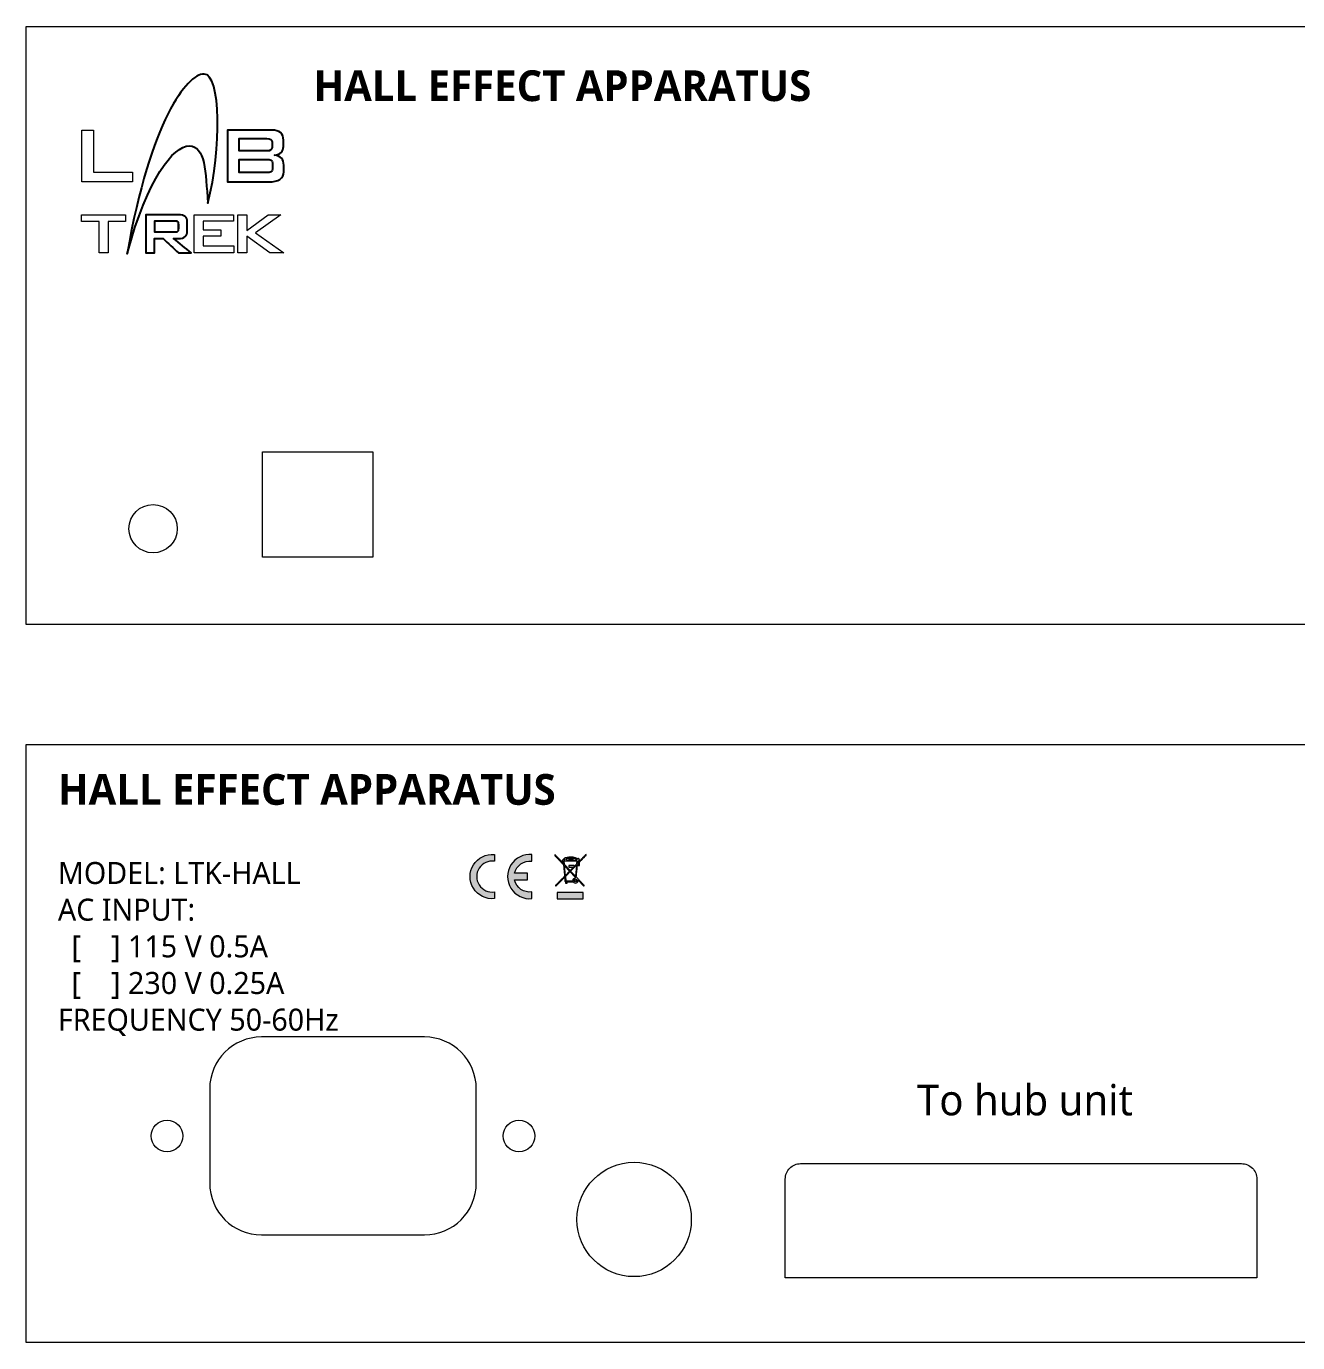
# Model space of a CAD drawing. Header units: millimetres. Extents: x 0 to 289, y 0 to 150.
# Drawn here: x 0 to 144.5, y 0.2 to 149.9 of the extents above; entities that cross this region are included whole.
import ezdxf

# ---------------------------------------------------------------- set-up
doc = ezdxf.new("R2010")
doc.units = ezdxf.units.MM
doc.header["$MEASUREMENT"] = 0
doc.layers.add('CUT', color=1, linetype='Continuous')
doc.layers.add('ENGRAVE', color=3, linetype='Continuous')
doc.styles.get("Standard").update_dxf_attribs({"font": 'Arial.ttf'})

msp = doc.modelspace()

# ---------------------------------------------------------------- hatches: boundary and pattern name
at = {"layer": 'ENGRAVE'}
h = msp.add_hatch(color=256, dxfattribs=at)
h.dxf.hatch_style = 1
h.paths.add_polyline_path([(53.2, 54.96), (53.2, 55.72, 1.105542), (53.2, 50.72), (53.2, 51.48, -1.154701)])
h.paths.add_polyline_path([(56.97, 53.6), (55.5, 53.6, -0.393102), (57.47, 54.96), (57.47, 55.72, 1.105542), (57.47, 50.72), (57.47, 51.48, -0.393102), (55.5, 52.84), (56.97, 52.84)])
h.paths.add_polyline_path([(63.29, 51.42), (60.35, 51.42), (60.35, 50.7), (63.29, 50.7)])
h.paths.add_polyline_path([(62.33, 52.78, 1), (62.53, 52.78, 1)])
h = msp.add_hatch(color=256, dxfattribs=at)
h.dxf.hatch_style = 1
h.paths.add_polyline_path([(61, 54.75), (60.95, 54.81), (60.89, 54.87), (60.83, 54.93), (60.78, 54.99), (60.72, 55.05), (60.67, 55.11), (60.61, 55.17), (60.55, 55.23), (60.5, 55.29), (60.44, 55.34), (60.38, 55.4), (60.33, 55.46), (60.27, 55.52), (60.22, 55.58), (60.16, 55.64), (60.1, 55.7), (60.07, 55.74), (60.07, 55.73), (60.07, 55.72), (60.07, 55.71), (60.07, 55.71), (60.07, 55.7), (60.07, 55.69), (60.07, 55.69), (60.07, 55.68), (60.07, 55.67), (60.07, 55.67), (60.07, 55.66), (60.07, 55.65), (60.07, 55.65), (60.07, 55.64), (60.07, 55.63), (60.07, 55.62), (60.07, 55.62), (60.12, 55.56), (60.18, 55.5), (60.23, 55.44), (60.29, 55.38), (60.35, 55.32), (60.4, 55.26), (60.46, 55.2), (60.52, 55.14), (60.57, 55.08), (60.63, 55.02), (60.69, 54.96), (60.75, 54.9), (60.8, 54.84), (60.86, 54.78), (60.92, 54.72), (60.97, 54.66), (61.03, 54.6), (61.07, 54.54), (61.07, 54.46), (61.08, 54.39), (61.09, 54.31), (61.09, 54.24), (61.1, 54.16), (61.1, 54.09), (61.11, 54.01), (61.12, 53.94), (61.12, 53.86), (61.13, 53.79), (61.14, 53.72), (61.14, 53.64), (61.15, 53.57), (61.16, 53.49), (61.16, 53.42), (61.17, 53.34), (61.18, 53.27), (61.12, 53.21), (61.06, 53.14), (61, 53.08), (60.94, 53.02), (60.88, 52.96), (60.82, 52.9), (60.76, 52.84), (60.7, 52.78), (60.64, 52.72), (60.58, 52.66), (60.52, 52.6), (60.46, 52.53), (60.4, 52.47), (60.34, 52.41), (60.28, 52.35), (60.22, 52.29), (60.16, 52.23), (60.13, 52.19), (60.14, 52.19), (60.14, 52.19), (60.14, 52.18), (60.15, 52.18), (60.15, 52.18), (60.15, 52.17), (60.16, 52.17), (60.16, 52.17), (60.16, 52.16), (60.17, 52.16), (60.17, 52.16), (60.17, 52.16), (60.18, 52.15), (60.18, 52.15), (60.18, 52.15), (60.19, 52.14), (60.19, 52.14), (60.24, 52.19), (60.3, 52.25), (60.36, 52.31), (60.41, 52.37), (60.47, 52.43), (60.53, 52.48), (60.59, 52.54), (60.64, 52.6), (60.7, 52.66), (60.76, 52.71), (60.81, 52.77), (60.87, 52.83), (60.93, 52.89), (60.98, 52.95), (61.04, 53), (61.1, 53.06), (61.16, 53.12), (61.19, 53.14), (61.19, 53.11), (61.19, 53.08), (61.19, 53.06), (61.2, 53.03), (61.2, 53), (61.2, 52.98), (61.2, 52.95), (61.21, 52.92), (61.21, 52.9), (61.21, 52.87), (61.21, 52.84), (61.21, 52.81), (61.22, 52.79), (61.22, 52.76), (61.22, 52.73), (61.22, 52.71), (61.23, 52.68, 0.387769), (61.27, 52.64), (61.27, 52.48), (61.46, 52.48), (61.46, 52.64), (62.17, 52.64, 0.843444), (62.72, 52.82), (62.75, 52.78), (62.79, 52.75), (62.83, 52.71), (62.86, 52.67), (62.9, 52.63), (62.93, 52.59), (62.97, 52.56), (63.01, 52.52), (63.04, 52.48), (63.08, 52.44), (63.12, 52.4), (63.15, 52.37), (63.19, 52.33), (63.22, 52.29), (63.26, 52.25), (63.3, 52.22), (63.33, 52.18), (63.36, 52.15), (63.36, 52.15), (63.37, 52.16), (63.37, 52.16), (63.37, 52.16), (63.38, 52.17), (63.38, 52.17), (63.38, 52.17), (63.39, 52.18), (63.39, 52.18), (63.39, 52.18), (63.4, 52.19), (63.4, 52.19), (63.4, 52.19), (63.41, 52.2), (63.41, 52.2), (63.41, 52.2), (63.42, 52.21), (63.4, 52.23), (63.34, 52.29), (63.29, 52.34), (63.24, 52.39), (63.19, 52.45), (63.14, 52.5), (63.09, 52.56), (63.04, 52.61), (62.99, 52.66), (62.93, 52.72), (62.88, 52.77), (62.83, 52.83), (62.78, 52.88), (62.73, 52.93), (62.68, 52.99), (62.63, 53.04), (62.58, 53.1), (62.52, 53.15), (62.51, 53.22), (62.52, 53.29), (62.53, 53.37), (62.53, 53.44), (62.54, 53.52), (62.55, 53.59), (62.55, 53.66), (62.56, 53.74), (62.57, 53.81), (62.57, 53.89), (62.58, 53.96), (62.59, 54.04), (62.6, 54.11), (62.6, 54.18), (62.61, 54.26), (62.62, 54.33), (62.62, 54.41), (62.63, 54.48), (62.64, 54.49), (62.66, 54.49), (62.67, 54.49), (62.68, 54.49), (62.7, 54.49), (62.71, 54.49), (62.72, 54.49), (62.74, 54.49), (62.75, 54.49), (62.76, 54.49), (62.77, 54.49), (62.79, 54.49), (62.8, 54.49), (62.81, 54.49), (62.83, 54.49), (62.84, 54.49), (62.85, 54.49), (62.87, 54.5), (62.86, 54.52), (62.86, 54.53), (62.86, 54.55), (62.86, 54.57), (62.86, 54.59), (62.86, 54.61), (62.86, 54.63), (62.86, 54.65), (62.86, 54.67), (62.86, 54.69), (62.86, 54.71), (62.86, 54.73), (62.86, 54.75), (62.86, 54.77), (62.86, 54.79), (62.86, 54.81), (62.86, 54.83), (62.86, 54.84), (62.86, 54.84), (62.86, 54.84), (62.86, 54.84), (62.86, 54.84), (62.86, 54.84), (62.85, 54.84), (62.85, 54.84), (62.85, 54.84), (62.85, 54.84), (62.85, 54.84), (62.85, 54.84), (62.85, 54.84), (62.85, 54.84), (62.85, 54.84), (62.85, 54.84), (62.85, 54.84), (62.85, 54.84), (62.87, 54.87), (62.91, 54.91), (62.96, 54.95), (63, 55), (63.04, 55.04), (63.09, 55.09), (63.13, 55.13), (63.17, 55.18), (63.22, 55.22), (63.26, 55.26), (63.3, 55.31), (63.34, 55.35), (63.39, 55.4), (63.43, 55.44), (63.47, 55.49), (63.52, 55.53), (63.56, 55.57), (63.6, 55.62), (63.62, 55.63), (63.62, 55.64), (63.62, 55.65), (63.62, 55.65), (63.62, 55.66), (63.62, 55.67), (63.62, 55.67), (63.62, 55.68), (63.62, 55.69), (63.62, 55.69), (63.62, 55.7), (63.62, 55.71), (63.62, 55.71), (63.62, 55.72), (63.62, 55.73), (63.62, 55.73), (63.62, 55.74), (63.62, 55.75), (63.57, 55.7), (63.52, 55.65), (63.47, 55.6), (63.42, 55.54), (63.37, 55.49), (63.32, 55.44), (63.27, 55.39), (63.22, 55.34), (63.17, 55.29), (63.12, 55.24), (63.07, 55.19), (63.02, 55.14), (62.97, 55.09), (62.92, 55.04), (62.87, 54.98), (62.82, 54.93), (62.77, 54.88), (62.72, 54.84), (62.72, 54.84), (62.72, 54.84), (62.71, 54.84), (62.71, 54.84), (62.71, 54.84), (62.7, 54.84), (62.7, 54.84), (62.7, 54.84), (62.69, 54.84), (62.69, 54.84), (62.69, 54.84), (62.68, 54.84), (62.68, 54.84), (62.67, 54.84), (62.67, 54.84), (62.67, 54.84), (62.66, 54.84), (62.66, 54.85), (62.66, 54.85), (62.66, 54.86), (62.67, 54.87), (62.67, 54.88), (62.67, 54.89), (62.67, 54.9), (62.67, 54.91), (62.67, 54.92), (62.67, 54.92), (62.67, 54.93), (62.67, 54.94), (62.67, 54.95), (62.68, 54.96), (62.68, 54.97), (62.68, 54.98), (62.68, 54.99), (62.68, 55), (62.69, 55), (62.69, 55), (62.7, 54.99), (62.7, 54.99), (62.71, 54.99), (62.71, 54.99), (62.71, 54.99), (62.72, 54.99), (62.72, 54.99), (62.72, 54.99), (62.73, 54.99), (62.73, 54.99), (62.73, 54.99), (62.74, 54.99), (62.74, 54.99), (62.74, 54.99), (62.74, 54.99), (62.75, 54.99), (62.75, 54.99), (62.75, 54.99), (62.76, 54.99), (62.76, 54.99), (62.76, 54.99), (62.76, 54.99), (62.77, 54.99), (62.77, 54.99), (62.77, 54.99), (62.78, 55), (62.78, 55), (62.78, 55), (62.78, 55), (62.79, 55), (62.79, 55), (62.79, 55), (62.79, 55), (62.8, 55.01), (62.8, 55.01), (62.8, 55.01), (62.8, 55.01), (62.81, 55.01), (62.81, 55.01), (62.81, 55.02), (62.81, 55.02), (62.82, 55.02), (62.82, 55.02), (62.82, 55.02), (62.82, 55.03), (62.83, 55.03), (62.83, 55.03), (62.83, 55.03), (62.83, 55.03), (62.83, 55.04), (62.84, 55.04), (62.84, 55.04), (62.84, 55.04), (62.84, 55.05), (62.84, 55.05), (62.84, 55.05), (62.85, 55.05), (62.85, 55.06), (62.85, 55.06), (62.85, 55.06), (62.85, 55.06), (62.85, 55.07), (62.85, 55.07), (62.86, 55.07), (62.86, 55.08), (62.86, 55.08), (62.86, 55.08), (62.86, 55.08), (62.86, 55.09), (62.86, 55.09), (62.86, 55.09), (62.86, 55.1), (62.86, 55.1), (62.86, 55.1), (62.86, 55.1), (62.86, 55.11), (62.86, 55.11), (62.86, 55.11), (62.86, 55.12), (62.86, 55.12), (62.86, 55.12), (62.86, 55.13), (62.86, 55.13), (62.86, 55.13), (62.86, 55.13), (62.86, 55.14), (62.86, 55.14), (62.86, 55.14), (62.86, 55.15), (62.86, 55.15), (62.86, 55.15), (62.86, 55.15), (62.86, 55.16), (62.86, 55.16), (62.86, 55.16), (62.86, 55.16), (62.86, 55.17), (62.86, 55.17), (62.86, 55.17), (62.86, 55.18), (62.86, 55.18), (62.85, 55.18), (62.85, 55.18), (62.85, 55.19), (62.85, 55.19), (62.85, 55.19), (62.85, 55.19), (62.85, 55.2), (62.84, 55.2), (62.84, 55.2), (62.84, 55.2), (62.84, 55.21), (62.84, 55.21), (62.83, 55.21), (62.83, 55.21), (62.83, 55.22), (62.83, 55.22), (62.83, 55.22), (62.82, 55.22), (62.82, 55.23), (62.82, 55.23), (62.82, 55.23), (62.82, 55.23), (62.81, 55.23), (62.81, 55.23), (62.81, 55.24), (62.81, 55.24), (62.8, 55.24), (62.8, 55.24), (62.8, 55.24), (62.79, 55.24), (62.79, 55.24), (62.79, 55.25), (62.79, 55.25), (62.78, 55.25), (62.78, 55.25), (62.78, 55.25), (62.78, 55.25), (62.77, 55.25), (62.77, 55.25), (62.77, 55.25), (62.76, 55.26), (62.76, 55.26), (62.76, 55.26), (62.75, 55.26), (62.75, 55.26), (62.75, 55.26), (62.75, 55.26), (62.74, 55.26), (62.74, 55.26), (62.74, 55.26), (62.73, 55.26), (62.73, 55.26), (62.73, 55.26), (62.72, 55.26), (62.72, 55.26), (62.71, 55.26), (62.7, 55.26), (62.7, 55.26), (62.69, 55.26), (62.69, 55.25), (62.68, 55.25), (62.67, 55.25), (62.67, 55.25), (62.66, 55.24), (62.66, 55.24), (62.65, 55.24), (62.65, 55.23), (62.64, 55.23), (62.64, 55.22), (62.63, 55.22), (62.63, 55.22), (62.62, 55.21), (62.62, 55.21), (62.62, 55.22), (62.61, 55.22), (62.61, 55.22), (62.61, 55.22), (62.6, 55.23), (62.6, 55.23), (62.6, 55.23), (62.6, 55.24), (62.59, 55.24), (62.59, 55.24), (62.59, 55.24), (62.58, 55.25), (62.58, 55.25), (62.58, 55.25), (62.57, 55.26), (62.57, 55.26), (62.57, 55.26), (62.56, 55.26), (62.56, 55.27), (62.56, 55.27), (62.55, 55.27), (62.55, 55.27), (62.54, 55.28), (62.54, 55.28), (62.54, 55.28), (62.53, 55.28), (62.53, 55.29), (62.52, 55.29), (62.52, 55.29), (62.51, 55.29), (62.51, 55.29), (62.51, 55.3), (62.5, 55.3), (62.5, 55.3), (62.49, 55.3), (62.47, 55.31), (62.45, 55.32), (62.44, 55.33), (62.42, 55.33), (62.4, 55.34), (62.38, 55.34), (62.36, 55.35), (62.34, 55.36), (62.33, 55.36), (62.31, 55.36), (62.29, 55.37), (62.27, 55.37), (62.25, 55.38), (62.23, 55.38), (62.21, 55.38), (62.19, 55.39), (62.18, 55.39), (62.17, 55.39), (62.17, 55.4), (62.17, 55.4), (62.17, 55.4), (62.16, 55.4), (62.16, 55.41), (62.16, 55.41), (62.16, 55.41), (62.16, 55.42), (62.16, 55.42), (62.16, 55.42), (62.16, 55.42), (62.16, 55.43), (62.16, 55.43), (62.16, 55.43), (62.16, 55.43), (62.16, 55.44), (62.14, 55.44), (62.12, 55.44), (62.09, 55.44), (62.06, 55.44), (62.03, 55.44), (62, 55.44), (61.98, 55.44), (61.95, 55.44), (61.92, 55.44), (61.89, 55.44), (61.86, 55.44), (61.84, 55.44), (61.81, 55.44), (61.78, 55.44), (61.75, 55.44), (61.73, 55.44), (61.7, 55.44), (61.67, 55.44), (61.67, 55.44), (61.67, 55.43), (61.67, 55.43), (61.67, 55.43), (61.67, 55.43), (61.67, 55.43), (61.67, 55.42), (61.67, 55.42), (61.67, 55.42), (61.67, 55.42), (61.66, 55.41), (61.66, 55.41), (61.66, 55.41), (61.66, 55.41), (61.66, 55.41), (61.66, 55.4), (61.66, 55.4), (61.65, 55.4), (61.63, 55.4), (61.62, 55.39), (61.6, 55.39), (61.59, 55.39), (61.57, 55.39), (61.56, 55.39), (61.54, 55.38), (61.53, 55.38), (61.51, 55.38), (61.49, 55.38), (61.48, 55.38), (61.46, 55.37), (61.45, 55.37), (61.43, 55.37), (61.42, 55.37), (61.4, 55.37), (61.39, 55.37), (61.39, 55.37), (61.39, 55.37), (61.39, 55.37), (61.39, 55.37), (61.39, 55.37), (61.39, 55.37), (61.39, 55.37), (61.39, 55.37), (61.39, 55.37), (61.38, 55.37), (61.37, 55.37), (61.36, 55.37), (61.35, 55.37), (61.34, 55.37), (61.33, 55.37), (61.32, 55.37), (61.31, 55.37), (61.3, 55.37), (61.29, 55.37), (61.28, 55.37), (61.27, 55.37), (61.26, 55.37), (61.25, 55.37), (61.24, 55.37), (61.23, 55.37), (61.22, 55.37), (61.22, 55.37), (61.22, 55.37), (61.22, 55.36), (61.22, 55.36), (61.22, 55.36), (61.22, 55.35), (61.22, 55.35), (61.22, 55.34), (61.22, 55.34), (61.22, 55.34), (61.22, 55.33), (61.22, 55.33), (61.22, 55.33), (61.22, 55.32), (61.22, 55.32), (61.22, 55.31), (61.22, 55.31), (61.22, 55.31), (61.22, 55.3), (61.21, 55.3), (61.21, 55.3), (61.2, 55.3), (61.2, 55.29), (61.19, 55.29), (61.19, 55.29), (61.18, 55.29), (61.18, 55.28), (61.17, 55.28), (61.17, 55.28), (61.16, 55.28), (61.16, 55.27), (61.16, 55.27), (61.15, 55.27), (61.15, 55.27), (61.14, 55.26), (61.14, 55.26), (61.13, 55.26), (61.13, 55.26), (61.13, 55.25), (61.12, 55.25), (61.12, 55.25), (61.11, 55.24), (61.11, 55.24), (61.11, 55.24), (61.1, 55.23), (61.1, 55.23), (61.09, 55.23), (61.09, 55.22), (61.09, 55.22), (61.08, 55.22), (61.08, 55.21), (61.08, 55.21), (61.07, 55.2), (61.07, 55.2), (61.06, 55.2), (61.06, 55.19), (61.06, 55.18), (61.05, 55.18), (61.05, 55.17), (61.04, 55.17), (61.04, 55.16), (61.04, 55.16), (61.03, 55.15), (61.03, 55.15), (61.03, 55.14), (61.02, 55.13), (61.02, 55.13), (61.02, 55.12), (61.01, 55.12), (61.01, 55.11), (61.01, 55.1), (61, 55.1), (61, 55.1), (60.99, 55.1), (60.98, 55.1), (60.98, 55.1), (60.97, 55.1), (60.97, 55.1), (60.96, 55.1), (60.95, 55.1), (60.95, 55.1), (60.94, 55.1), (60.94, 55.1), (60.93, 55.1), (60.92, 55.1), (60.92, 55.1), (60.91, 55.1), (60.91, 55.1), (60.9, 55.1), (60.9, 55.09), (60.9, 55.09), (60.9, 55.08), (60.9, 55.07), (60.9, 55.07), (60.9, 55.06), (60.9, 55.06), (60.9, 55.05), (60.9, 55.05), (60.9, 55.04), (60.9, 55.04), (60.9, 55.03), (60.9, 55.02), (60.91, 55.02), (60.91, 55.01), (60.91, 55.01), (60.91, 55), (60.91, 55), (60.92, 55), (60.93, 55), (60.93, 55), (60.94, 55), (60.95, 55), (60.95, 55), (60.96, 55), (60.97, 55), (60.97, 55), (60.98, 55), (60.99, 55), (60.99, 55), (61, 55), (61.01, 55), (61.01, 55), (61.02, 55), (61.03, 54.99), (61.03, 54.97), (61.03, 54.96), (61.03, 54.94), (61.03, 54.92), (61.03, 54.91), (61.04, 54.89), (61.04, 54.87), (61.04, 54.86), (61.04, 54.84), (61.04, 54.82), (61.04, 54.81), (61.04, 54.79), (61.05, 54.77), (61.05, 54.75), (61.05, 54.74), (61.05, 54.72), (61.05, 54.7)])
h.paths.add_polyline_path([(61.13, 55), (62.58, 54.99), (62.56, 54.84), (62.52, 54.84), (62.52, 54.63), (62.27, 54.38), (62.27, 54.49), (61.65, 54.49), (61.65, 54.29), (62.19, 54.29), (61.81, 53.91), (61.16, 54.58)], flags=16)
h.paths.add_polyline_path([(61.17, 54.45), (61.75, 53.84), (61.27, 53.36)], flags=16)
h.paths.add_polyline_path([(61.12, 55.1, -0.150227), (61.22, 55.19), (61.22, 55.1)], flags=16)
edge = h.paths.add_edge_path(flags=16)
edge.add_spline(control_points=[(61.39, 55.1), (61.39, 55.15), (61.39, 55.21), (61.39, 55.26)], knot_values=[0, 0, 0, 0, 1, 1, 1, 1], weights=[1, 1, 1, 1], degree=3, periodic=0)
edge.add_spline(control_points=[(61.39, 55.26), (61.46, 55.27), (61.52, 55.28), (61.59, 55.29)], knot_values=[1, 1, 1, 1, 2.009158, 2.009158, 2.009158, 2.009158], weights=[1, 1, 1, 1], degree=3, periodic=0)
edge.add_spline(control_points=[(61.59, 55.29), (61.66, 55.3), (61.63, 55.3), (61.67, 55.29)], knot_values=[2.009158, 2.009158, 2.009158, 2.009158, 3.009158, 3.009158, 3.009158, 3.009158], weights=[1, 1, 1, 1], degree=3, periodic=0)
edge.add_spline(control_points=[(61.67, 55.29), (61.67, 55.26), (61.67, 55.23), (61.67, 55.19)], knot_values=[3.009158, 3.009158, 3.009158, 3.009158, 4.009158, 4.009158, 4.009158, 4.009158], weights=[1, 1, 1, 1], degree=3, periodic=0)
edge.add_spline(control_points=[(61.67, 55.19), (61.83, 55.19), (62, 55.19), (62.17, 55.19)], knot_values=[4.009158, 4.009158, 4.009158, 4.009158, 5.009158, 5.009158, 5.009158, 5.009158], weights=[1, 1, 1, 1], degree=3, periodic=0)
edge.add_spline(control_points=[(62.17, 55.19), (62.17, 55.22), (62.17, 55.25), (62.17, 55.29)], knot_values=[5.009158, 5.009158, 5.009158, 5.009158, 6.009158, 6.009158, 6.009158, 6.009158], weights=[1, 1, 1, 1], degree=3, periodic=0)
edge.add_spline(control_points=[(62.17, 55.29), (62.29, 55.27), (62.51, 55.23), (62.57, 55.1)], knot_values=[6.009158, 6.009158, 6.009158, 6.009158, 7.009158, 7.009158, 7.009158, 7.009158], weights=[1, 1, 1, 1], degree=3, periodic=0)
edge.add_spline(control_points=[(62.57, 55.1), (62.18, 55.1), (61.79, 55.1), (61.39, 55.1)], knot_values=[7.009158, 7.009158, 7.009158, 7.009158, 8.009158, 8.009158, 8.009158, 8.009158], weights=[1, 1, 1, 1], degree=3, periodic=0)
h.paths.add_polyline_path([(61.77, 55.29), (61.77, 55.34), (62.06, 55.34), (62.06, 55.29)], flags=16)
h.paths.add_polyline_path([(61.86, 53.84), (62.52, 54.51), (62.52, 54.49), (62.53, 54.49), (62.41, 53.27)], flags=16)
edge = h.paths.add_edge_path(flags=16)
edge.add_spline(control_points=[(61.81, 53.79), (61.94, 53.64), (62.08, 53.49), (62.22, 53.34)], knot_values=[3, 3, 3, 3, 4, 4, 4, 4], weights=[1, 1, 1, 1], degree=3, periodic=0)
edge.add_spline(control_points=[(62.22, 53.34), (62.27, 53.3), (62.31, 53.25), (62.35, 53.21)], knot_values=[4, 4, 4, 4, 5, 5, 5, 5], weights=[1, 1, 1, 1], degree=3, periodic=0)
edge.add_spline(control_points=[(62.35, 53.21), (62.36, 53.2), (62.38, 53.18), (62.39, 53.17)], knot_values=[5, 5, 5, 5, 6, 6, 6, 6], weights=[1, 1, 1, 1], degree=3, periodic=0)
edge.add_spline(control_points=[(62.39, 53.17), (62.39, 53.17), (62.4, 53.16), (62.4, 53.15)], knot_values=[6, 6, 6, 6, 7, 7, 7, 7], weights=[1, 1, 1, 1], degree=3, periodic=0)
edge.add_spline(control_points=[(62.4, 53.15), (62.41, 53.12), (62.4, 53.09), (62.39, 53.07)], knot_values=[7, 7, 7, 7, 7.998076, 7.998076, 7.998076, 7.998076], weights=[1, 1, 1, 1], degree=3, periodic=0)
edge.add_spline(control_points=[(62.39, 53.07), (62.32, 53.06), (62.25, 53.02), (62.2, 52.96), (62.15, 52.89), (62.13, 52.82), (62.14, 52.74)], knot_values=[7.998076, 7.998076, 7.998076, 7.998076, 8.783688, 8.783688, 8.783688, 9.5693, 9.5693, 9.5693, 9.5693], weights=[1, 0.949226, 0.949226, 1, 0.949226, 0.949226, 1], degree=3, periodic=0)
edge.add_spline(control_points=[(62.14, 52.74), (61.87, 52.74), (61.59, 52.74), (61.32, 52.74)], knot_values=[0, 0, 0, 0, 1, 1, 1, 1], weights=[1, 1, 1, 1], degree=3, periodic=0)
edge.add_spline(control_points=[(61.32, 52.74), (61.31, 52.91), (61.29, 53.08), (61.28, 53.25)], knot_values=[1, 1, 1, 1, 2, 2, 2, 2], weights=[1, 1, 1, 1], degree=3, periodic=0)
edge.add_spline(control_points=[(61.28, 53.25), (61.45, 53.43), (61.63, 53.61), (61.81, 53.79)], knot_values=[2, 2, 2, 2, 3, 3, 3, 3], weights=[1, 1, 1, 1], degree=3, periodic=0)
h.paths.add_polyline_path([(62.64, 54.58), (62.65, 54.64), (62.75, 54.75), (62.77, 54.75), (62.77, 54.58)], flags=16)
h.paths.add_polyline_path([(62.58, 52.78, -1), (62.28, 52.78, -1)], flags=16)
h.paths.add_polyline_path([(62.53, 52.78, -1), (62.33, 52.78, -1)], flags=0)
edge = h.paths.add_edge_path(flags=0)
edge.add_spline(control_points=[(62.22, 53.34), (62.08, 53.49), (61.94, 53.64), (61.81, 53.79)], knot_values=[3, 3, 3, 3, 4, 4, 4, 4], weights=[1, 1, 1, 1], degree=3, periodic=0)
edge.add_spline(control_points=[(61.81, 53.79), (61.63, 53.61), (61.45, 53.43), (61.28, 53.25)], knot_values=[2, 2, 2, 2, 3, 3, 3, 3], weights=[1, 1, 1, 1], degree=3, periodic=0)
edge.add_spline(control_points=[(61.28, 53.25), (61.29, 53.08), (61.31, 52.91), (61.32, 52.74)], knot_values=[1, 1, 1, 1, 2, 2, 2, 2], weights=[1, 1, 1, 1], degree=3, periodic=0)
edge.add_spline(control_points=[(61.32, 52.74), (61.59, 52.74), (61.87, 52.74), (62.14, 52.74)], knot_values=[0, 0, 0, 0, 1, 1, 1, 1], weights=[1, 1, 1, 1], degree=3, periodic=0)
edge.add_spline(control_points=[(62.14, 52.74), (62.13, 52.82), (62.15, 52.89), (62.2, 52.96), (62.25, 53.02), (62.32, 53.06), (62.39, 53.07)], knot_values=[7.998076, 7.998076, 7.998076, 7.998076, 8.783688, 8.783688, 8.783688, 9.5693, 9.5693, 9.5693, 9.5693], weights=[1, 0.949226, 0.949226, 1, 0.949226, 0.949226, 1], degree=3, periodic=0)
edge.add_spline(control_points=[(62.39, 53.07), (62.4, 53.09), (62.41, 53.12), (62.4, 53.15)], knot_values=[7, 7, 7, 7, 7.998076, 7.998076, 7.998076, 7.998076], weights=[1, 1, 1, 1], degree=3, periodic=0)
edge.add_spline(control_points=[(62.4, 53.15), (62.4, 53.16), (62.39, 53.17), (62.39, 53.17)], knot_values=[6, 6, 6, 6, 7, 7, 7, 7], weights=[1, 1, 1, 1], degree=3, periodic=0)
edge.add_spline(control_points=[(62.39, 53.17), (62.38, 53.18), (62.36, 53.2), (62.35, 53.21)], knot_values=[5, 5, 5, 5, 6, 6, 6, 6], weights=[1, 1, 1, 1], degree=3, periodic=0)
edge.add_spline(control_points=[(62.35, 53.21), (62.31, 53.25), (62.27, 53.3), (62.22, 53.34)], knot_values=[4, 4, 4, 4, 5, 5, 5, 5], weights=[1, 1, 1, 1], degree=3, periodic=0)
h.paths.add_polyline_path([(62.53, 52.78, 1), (62.33, 52.78, 1)], flags=0)

# ---------------------------------------------------------------- linework, layer by layer
at = {"layer": 'CUT'}
for p, q in [((0, 149.88), (289, 149.88)), ((0, 81.88), (0, 149.88)), ((289, 81.88), (0, 81.88)), ((0, 68.24), (289, 68.24)), ((0, 0.24), (0, 68.24)), ((289, 0.24), (0, 0.24))]:
    msp.add_line(p, q, dxfattribs=at)
at = {"layer": 'CUT', "linetype": 'Continuous'}
for p, q in [((45.24, 34.99), (26.74, 34.99)), ((20.84, 29.09), (20.84, 18.39)), ((51.14, 18.39), (51.14, 29.09)), ((26.74, 12.49), (45.24, 12.49))]:
    msp.add_line(p, q, dxfattribs=at)
at = {"layer": 'CUT'}
msp.add_lwpolyline([(26.83, 101.52), (39.37, 101.52), (39.37, 89.52), (26.83, 89.52)], close=True, dxfattribs=at)
msp.add_lwpolyline([(88.01, 20.59), (138.11, 20.59, -0.414214), (139.86, 18.84), (139.86, 7.59), (86.26, 7.59), (86.26, 18.84, -0.414214)], format="xyb", close=True, dxfattribs=at)
for centre, radius in [((14.41, 92.77), 2.75), ((69.08, 14.24), 6.5)]:
    msp.add_circle(centre, radius, dxfattribs=at)
at = {"layer": 'CUT', "linetype": 'Continuous'}
for centre in [(15.99, 23.74), (55.99, 23.74)]:
    msp.add_circle(centre, 1.8, dxfattribs=at)
for centre, start, end in [((26.74, 29.09), 90, 180), ((45.24, 29.09), 0, 90), ((26.74, 18.39), 180, 270), ((45.24, 18.39), 270, 0)]:
    msp.add_arc(centre, 5.9, start, end, dxfattribs=at)
at = {"layer": 'ENGRAVE'}
for p, q in [((27.33, 137.12), (27.33, 137.12)), ((22.86, 132.2), (22.86, 132.2)), ((16.86, 127.73), (16.86, 127.73)), ((17.31, 125.76), (17.31, 125.76)), ((13.59, 124.12), (13.59, 124.12))]:
    msp.add_line(p, q, dxfattribs=at)
for points in [[(6.29, 132.2), (6.29, 138.08), (7.65, 138.08), (7.65, 133.3), (12.07, 133.3), (12.07, 132.2), (6.29, 132.2)], [(9.29, 127.69), (9.29, 124.12), (8.28, 124.12), (8.28, 127.69), (6.28, 127.69), (6.28, 128.47), (11.29, 128.47), (11.29, 127.69), (9.29, 127.69)], [(19.08, 124.12), (19.08, 128.47), (23.53, 128.47), (23.53, 127.73), (20.09, 127.73), (20.09, 126.76), (22.1, 126.76), (22.1, 126.02), (20.09, 126.02), (20.09, 124.94), (23.57, 124.94), (23.57, 124.12), (19.08, 124.12)], [(24.04, 124.12), (24.04, 128.47), (25.06, 128.47), (25.06, 126.66), (27.47, 128.47), (28.93, 128.47), (26.05, 126.42), (29.28, 124.12), (27.66, 124.12), (25.06, 126.03), (25.06, 124.12), (24.04, 124.12)]]:
    msp.add_lwpolyline(points, close=True, dxfattribs=at)
at = {"layer": 'ENGRAVE', "linetype": 'Continuous'}
for points in [[(53.2, 50.72, -1.105542), (53.2, 55.72), (53.2, 54.96, 1.154701), (53.2, 51.48)], [(57.47, 50.72), (57.47, 51.48, -0.393102), (55.5, 52.84), (56.97, 52.84), (56.97, 53.6), (55.5, 53.6, -0.393102), (57.47, 54.96), (57.47, 55.72, 1.105542)]]:
    msp.add_lwpolyline(points, format="xyb", close=True, dxfattribs=at)
at = {"layer": 'ENGRAVE', "linetype": 'Continuous', "lineweight": 25}
msp.add_lwpolyline([(62.72, 52.82), (62.75, 52.78), (62.79, 52.75), (62.83, 52.71), (62.86, 52.67), (62.9, 52.63), (62.93, 52.59), (62.97, 52.56), (63.01, 52.52), (63.04, 52.48), (63.08, 52.44), (63.12, 52.4), (63.15, 52.37), (63.19, 52.33), (63.22, 52.29), (63.26, 52.25), (63.3, 52.22), (63.33, 52.18), (63.36, 52.15), (63.36, 52.15), (63.37, 52.16), (63.37, 52.16), (63.37, 52.16), (63.38, 52.17), (63.38, 52.17), (63.38, 52.17), (63.39, 52.18), (63.39, 52.18), (63.39, 52.18), (63.4, 52.19), (63.4, 52.19), (63.4, 52.19), (63.41, 52.2), (63.41, 52.2), (63.41, 52.2), (63.42, 52.21), (63.4, 52.23), (63.34, 52.29), (63.29, 52.34), (63.24, 52.39), (63.19, 52.45), (63.14, 52.5), (63.09, 52.56), (63.04, 52.61), (62.99, 52.66), (62.93, 52.72), (62.88, 52.77), (62.83, 52.83), (62.78, 52.88), (62.73, 52.93), (62.68, 52.99), (62.63, 53.04), (62.58, 53.1), (62.52, 53.15), (62.51, 53.22), (62.52, 53.29), (62.53, 53.37), (62.53, 53.44), (62.54, 53.52), (62.55, 53.59), (62.55, 53.66), (62.56, 53.74), (62.57, 53.81), (62.57, 53.89), (62.58, 53.96), (62.59, 54.04), (62.6, 54.11), (62.6, 54.18), (62.61, 54.26), (62.62, 54.33), (62.62, 54.41), (62.63, 54.48), (62.64, 54.49), (62.66, 54.49), (62.67, 54.49), (62.68, 54.49), (62.7, 54.49), (62.71, 54.49), (62.72, 54.49), (62.74, 54.49), (62.75, 54.49), (62.76, 54.49), (62.77, 54.49), (62.79, 54.49), (62.8, 54.49), (62.81, 54.49), (62.83, 54.49), (62.84, 54.49), (62.85, 54.49), (62.87, 54.5), (62.86, 54.52), (62.86, 54.53), (62.86, 54.55), (62.86, 54.57), (62.86, 54.59), (62.86, 54.61), (62.86, 54.63), (62.86, 54.65), (62.86, 54.67), (62.86, 54.69), (62.86, 54.71), (62.86, 54.73), (62.86, 54.75), (62.86, 54.77), (62.86, 54.79), (62.86, 54.81), (62.86, 54.83), (62.86, 54.84), (62.86, 54.84), (62.86, 54.84), (62.86, 54.84), (62.86, 54.84), (62.86, 54.84), (62.85, 54.84), (62.85, 54.84), (62.85, 54.84), (62.85, 54.84), (62.85, 54.84), (62.85, 54.84), (62.85, 54.84), (62.85, 54.84), (62.85, 54.84), (62.85, 54.84), (62.85, 54.84), (62.85, 54.84), (62.87, 54.87), (62.91, 54.91), (62.96, 54.95), (63, 55), (63.04, 55.04), (63.09, 55.09), (63.13, 55.13), (63.17, 55.18), (63.22, 55.22), (63.26, 55.26), (63.3, 55.31), (63.34, 55.35), (63.39, 55.4), (63.43, 55.44), (63.47, 55.49), (63.52, 55.53), (63.56, 55.57), (63.6, 55.62), (63.62, 55.63), (63.62, 55.64), (63.62, 55.65), (63.62, 55.65), (63.62, 55.66), (63.62, 55.67), (63.62, 55.67), (63.62, 55.68), (63.62, 55.69), (63.62, 55.69), (63.62, 55.7), (63.62, 55.71), (63.62, 55.71), (63.62, 55.72), (63.62, 55.73), (63.62, 55.73), (63.62, 55.74), (63.62, 55.75), (63.57, 55.7), (63.52, 55.65), (63.47, 55.6), (63.42, 55.54), (63.37, 55.49), (63.32, 55.44), (63.27, 55.39), (63.22, 55.34), (63.17, 55.29), (63.12, 55.24), (63.07, 55.19), (63.02, 55.14), (62.97, 55.09), (62.92, 55.04), (62.87, 54.98), (62.82, 54.93), (62.77, 54.88), (62.72, 54.84), (62.72, 54.84), (62.72, 54.84), (62.71, 54.84), (62.71, 54.84), (62.71, 54.84), (62.7, 54.84), (62.7, 54.84), (62.7, 54.84), (62.69, 54.84), (62.69, 54.84), (62.69, 54.84), (62.68, 54.84), (62.68, 54.84), (62.67, 54.84), (62.67, 54.84), (62.67, 54.84), (62.66, 54.84), (62.66, 54.85), (62.66, 54.85), (62.66, 54.86), (62.67, 54.87), (62.67, 54.88), (62.67, 54.89), (62.67, 54.9), (62.67, 54.91), (62.67, 54.92), (62.67, 54.92), (62.67, 54.93), (62.67, 54.94), (62.67, 54.95), (62.68, 54.96), (62.68, 54.97), (62.68, 54.98), (62.68, 54.99), (62.68, 54.99), (62.68, 55), (62.69, 55), (62.69, 55), (62.69, 55), (62.7, 54.99), (62.7, 54.99), (62.7, 54.99), (62.71, 54.99), (62.71, 54.99), (62.71, 54.99), (62.72, 54.99), (62.72, 54.99), (62.72, 54.99), (62.73, 54.99), (62.73, 54.99), (62.73, 54.99), (62.74, 54.99), (62.74, 54.99), (62.74, 54.99), (62.74, 54.99), (62.75, 54.99), (62.75, 54.99), (62.75, 54.99), (62.76, 54.99), (62.76, 54.99), (62.76, 54.99), (62.76, 54.99), (62.77, 54.99), (62.77, 54.99), (62.77, 54.99), (62.78, 55), (62.78, 55), (62.78, 55), (62.78, 55), (62.79, 55), (62.79, 55), (62.79, 55), (62.79, 55), (62.8, 55.01), (62.8, 55.01), (62.8, 55.01), (62.8, 55.01), (62.81, 55.01), (62.81, 55.01), (62.81, 55.02), (62.81, 55.02), (62.82, 55.02), (62.82, 55.02), (62.82, 55.02), (62.82, 55.03), (62.83, 55.03), (62.83, 55.03), (62.83, 55.03), (62.83, 55.03), (62.83, 55.04), (62.84, 55.04), (62.84, 55.04), (62.84, 55.04), (62.84, 55.05), (62.84, 55.05), (62.84, 55.05), (62.85, 55.05), (62.85, 55.06), (62.85, 55.06), (62.85, 55.06), (62.85, 55.06), (62.85, 55.07), (62.85, 55.07), (62.86, 55.07), (62.86, 55.08), (62.86, 55.08), (62.86, 55.08), (62.86, 55.08), (62.86, 55.09), (62.86, 55.09), (62.86, 55.09), (62.86, 55.1), (62.86, 55.1), (62.86, 55.1), (62.86, 55.1), (62.86, 55.11), (62.86, 55.11), (62.86, 55.11), (62.86, 55.12), (62.86, 55.12), (62.86, 55.12), (62.86, 55.13), (62.86, 55.13), (62.86, 55.13), (62.86, 55.13), (62.86, 55.14), (62.86, 55.14), (62.86, 55.14), (62.86, 55.15), (62.86, 55.15), (62.86, 55.15), (62.86, 55.15), (62.86, 55.16), (62.86, 55.16), (62.86, 55.16), (62.86, 55.16), (62.86, 55.17), (62.86, 55.17), (62.86, 55.17), (62.86, 55.18), (62.86, 55.18), (62.85, 55.18), (62.85, 55.18), (62.85, 55.19), (62.85, 55.19), (62.85, 55.19), (62.85, 55.19), (62.85, 55.2), (62.84, 55.2), (62.84, 55.2), (62.84, 55.2), (62.84, 55.21), (62.84, 55.21), (62.83, 55.21), (62.83, 55.21), (62.83, 55.22), (62.83, 55.22), (62.83, 55.22), (62.82, 55.22), (62.82, 55.23), (62.82, 55.23), (62.82, 55.23), (62.82, 55.23), (62.81, 55.23), (62.81, 55.23), (62.81, 55.24), (62.81, 55.24), (62.8, 55.24), (62.8, 55.24), (62.8, 55.24), (62.79, 55.24), (62.79, 55.24), (62.79, 55.25), (62.79, 55.25), (62.78, 55.25), (62.78, 55.25), (62.78, 55.25), (62.78, 55.25), (62.77, 55.25), (62.77, 55.25), (62.77, 55.25), (62.76, 55.26), (62.76, 55.26), (62.76, 55.26), (62.75, 55.26), (62.75, 55.26), (62.75, 55.26), (62.75, 55.26), (62.74, 55.26), (62.74, 55.26), (62.74, 55.26), (62.73, 55.26), (62.73, 55.26), (62.73, 55.26), (62.72, 55.26), (62.72, 55.26), (62.71, 55.26), (62.7, 55.26), (62.7, 55.26), (62.69, 55.26), (62.69, 55.25), (62.68, 55.25), (62.67, 55.25), (62.67, 55.25), (62.66, 55.24), (62.66, 55.24), (62.65, 55.24), (62.65, 55.23), (62.64, 55.23), (62.64, 55.22), (62.63, 55.22), (62.63, 55.22), (62.62, 55.21), (62.62, 55.21), (62.62, 55.22), (62.61, 55.22), (62.61, 55.22), (62.61, 55.22), (62.6, 55.23), (62.6, 55.23), (62.6, 55.23), (62.6, 55.24), (62.59, 55.24), (62.59, 55.24), (62.59, 55.24), (62.58, 55.25), (62.58, 55.25), (62.58, 55.25), (62.57, 55.26), (62.57, 55.26), (62.57, 55.26), (62.56, 55.26), (62.56, 55.27), (62.56, 55.27), (62.55, 55.27), (62.55, 55.27), (62.54, 55.28), (62.54, 55.28), (62.54, 55.28), (62.53, 55.28), (62.53, 55.29), (62.52, 55.29), (62.52, 55.29), (62.51, 55.29), (62.51, 55.29), (62.51, 55.3), (62.5, 55.3), (62.5, 55.3), (62.49, 55.3), (62.47, 55.31), (62.45, 55.32), (62.44, 55.33), (62.42, 55.33), (62.4, 55.34), (62.38, 55.34), (62.36, 55.35), (62.34, 55.36), (62.33, 55.36), (62.31, 55.36), (62.29, 55.37), (62.27, 55.37), (62.25, 55.38), (62.23, 55.38), (62.21, 55.38), (62.19, 55.39), (62.18, 55.39), (62.17, 55.39), (62.17, 55.4), (62.17, 55.4), (62.17, 55.4), (62.16, 55.4), (62.16, 55.41), (62.16, 55.41), (62.16, 55.41), (62.16, 55.42), (62.16, 55.42), (62.16, 55.42), (62.16, 55.42), (62.16, 55.43), (62.16, 55.43), (62.16, 55.43), (62.16, 55.43), (62.16, 55.44), (62.16, 55.44), (62.14, 55.44), (62.12, 55.44), (62.09, 55.44), (62.06, 55.44), (62.03, 55.44), (62, 55.44), (61.98, 55.44), (61.95, 55.44), (61.92, 55.44), (61.89, 55.44), (61.86, 55.44), (61.84, 55.44), (61.81, 55.44), (61.78, 55.44), (61.75, 55.44), (61.73, 55.44), (61.7, 55.44), (61.67, 55.44), (61.67, 55.44), (61.67, 55.43), (61.67, 55.43), (61.67, 55.43), (61.67, 55.43), (61.67, 55.43), (61.67, 55.42), (61.67, 55.42), (61.67, 55.42), (61.67, 55.42), (61.66, 55.41), (61.66, 55.41), (61.66, 55.41), (61.66, 55.41), (61.66, 55.41), (61.66, 55.4), (61.66, 55.4), (61.66, 55.4), (61.65, 55.4), (61.63, 55.4), (61.62, 55.39), (61.6, 55.39), (61.59, 55.39), (61.57, 55.39), (61.56, 55.39), (61.54, 55.38), (61.53, 55.38), (61.51, 55.38), (61.49, 55.38), (61.48, 55.38), (61.46, 55.37), (61.45, 55.37), (61.43, 55.37), (61.42, 55.37), (61.4, 55.37), (61.39, 55.37), (61.39, 55.37), (61.39, 55.37), (61.39, 55.37), (61.39, 55.37), (61.39, 55.37), (61.39, 55.37), (61.39, 55.37), (61.39, 55.37), (61.39, 55.37), (61.39, 55.37), (61.39, 55.37), (61.39, 55.37), (61.39, 55.37), (61.39, 55.37), (61.39, 55.37), (61.39, 55.37), (61.39, 55.37), (61.39, 55.37), (61.38, 55.37), (61.37, 55.37), (61.36, 55.37), (61.35, 55.37), (61.34, 55.37), (61.33, 55.37), (61.32, 55.37), (61.31, 55.37), (61.3, 55.37), (61.29, 55.37), (61.28, 55.37), (61.27, 55.37), (61.26, 55.37), (61.25, 55.37), (61.24, 55.37), (61.23, 55.37), (61.22, 55.37), (61.22, 55.37), (61.22, 55.37), (61.22, 55.36), (61.22, 55.36), (61.22, 55.36), (61.22, 55.35), (61.22, 55.35), (61.22, 55.34), (61.22, 55.34), (61.22, 55.34), (61.22, 55.33), (61.22, 55.33), (61.22, 55.33), (61.22, 55.32), (61.22, 55.32), (61.22, 55.31), (61.22, 55.31), (61.22, 55.31), (61.22, 55.3), (61.21, 55.3), (61.21, 55.3), (61.2, 55.3), (61.2, 55.29), (61.19, 55.29), (61.19, 55.29), (61.18, 55.29), (61.18, 55.28), (61.17, 55.28), (61.17, 55.28), (61.16, 55.28), (61.16, 55.27), (61.16, 55.27), (61.15, 55.27), (61.15, 55.27), (61.14, 55.26), (61.14, 55.26), (61.13, 55.26), (61.13, 55.26), (61.13, 55.25), (61.12, 55.25), (61.12, 55.25), (61.11, 55.24), (61.11, 55.24), (61.11, 55.24), (61.1, 55.23), (61.1, 55.23), (61.09, 55.23), (61.09, 55.22), (61.09, 55.22), (61.08, 55.22), (61.08, 55.21), (61.08, 55.21), (61.07, 55.2), (61.07, 55.2), (61.06, 55.2), (61.06, 55.19), (61.06, 55.18), (61.05, 55.18), (61.05, 55.17), (61.04, 55.17), (61.04, 55.16), (61.04, 55.16), (61.03, 55.15), (61.03, 55.15), (61.03, 55.14), (61.02, 55.13), (61.02, 55.13), (61.02, 55.12), (61.01, 55.12), (61.01, 55.11), (61.01, 55.1), (61, 55.1), (61, 55.1), (60.99, 55.1), (60.98, 55.1), (60.98, 55.1), (60.97, 55.1), (60.97, 55.1), (60.96, 55.1), (60.95, 55.1), (60.95, 55.1), (60.94, 55.1), (60.94, 55.1), (60.93, 55.1), (60.92, 55.1), (60.92, 55.1), (60.91, 55.1), (60.91, 55.1), (60.9, 55.1), (60.9, 55.09), (60.9, 55.09), (60.9, 55.08), (60.9, 55.07), (60.9, 55.07), (60.9, 55.06), (60.9, 55.06), (60.9, 55.05), (60.9, 55.05), (60.9, 55.04), (60.9, 55.04), (60.9, 55.03), (60.9, 55.02), (60.91, 55.02), (60.91, 55.01), (60.91, 55.01), (60.91, 55), (60.91, 55), (60.92, 55), (60.93, 55), (60.93, 55), (60.94, 55), (60.95, 55), (60.95, 55), (60.96, 55), (60.97, 55), (60.97, 55), (60.98, 55), (60.99, 55), (60.99, 55), (61, 55), (61.01, 55), (61.01, 55), (61.02, 55), (61.03, 54.99), (61.03, 54.97), (61.03, 54.96), (61.03, 54.94), (61.03, 54.92), (61.03, 54.91), (61.04, 54.89), (61.04, 54.87), (61.04, 54.86), (61.04, 54.84), (61.04, 54.82), (61.04, 54.81), (61.04, 54.79), (61.05, 54.77), (61.05, 54.75), (61.05, 54.74), (61.05, 54.72), (61.05, 54.7), (61, 54.75), (60.95, 54.81), (60.89, 54.87), (60.83, 54.93), (60.78, 54.99), (60.72, 55.05), (60.67, 55.11), (60.61, 55.17), (60.55, 55.23), (60.5, 55.29), (60.44, 55.34), (60.38, 55.4), (60.33, 55.46), (60.27, 55.52), (60.22, 55.58), (60.16, 55.64), (60.1, 55.7), (60.07, 55.74), (60.07, 55.73), (60.07, 55.72), (60.07, 55.71), (60.07, 55.71), (60.07, 55.7), (60.07, 55.69), (60.07, 55.69), (60.07, 55.68), (60.07, 55.67), (60.07, 55.67), (60.07, 55.66), (60.07, 55.65), (60.07, 55.65), (60.07, 55.64), (60.07, 55.63), (60.07, 55.62), (60.07, 55.62), (60.12, 55.56), (60.18, 55.5), (60.23, 55.44), (60.29, 55.38), (60.35, 55.32), (60.4, 55.26), (60.46, 55.2), (60.52, 55.14), (60.57, 55.08), (60.63, 55.02), (60.69, 54.96), (60.75, 54.9), (60.8, 54.84), (60.86, 54.78), (60.92, 54.72), (60.97, 54.66), (61.03, 54.6), (61.07, 54.54), (61.07, 54.46), (61.08, 54.39), (61.09, 54.31), (61.09, 54.24), (61.1, 54.16), (61.1, 54.09), (61.11, 54.01), (61.12, 53.94), (61.12, 53.86), (61.13, 53.79), (61.14, 53.72), (61.14, 53.64), (61.15, 53.57), (61.16, 53.49), (61.16, 53.42), (61.17, 53.34), (61.18, 53.27), (61.12, 53.21), (61.06, 53.14), (61, 53.08), (60.94, 53.02), (60.88, 52.96), (60.82, 52.9), (60.76, 52.84), (60.7, 52.78), (60.64, 52.72), (60.58, 52.66), (60.52, 52.6), (60.46, 52.53), (60.4, 52.47), (60.34, 52.41), (60.28, 52.35), (60.22, 52.29), (60.16, 52.23), (60.13, 52.19), (60.14, 52.19), (60.14, 52.19), (60.14, 52.18), (60.15, 52.18), (60.15, 52.18), (60.15, 52.17), (60.16, 52.17), (60.16, 52.17), (60.16, 52.16), (60.17, 52.16), (60.17, 52.16), (60.17, 52.16), (60.18, 52.15), (60.18, 52.15), (60.18, 52.15), (60.19, 52.14), (60.19, 52.14), (60.24, 52.19), (60.3, 52.25), (60.36, 52.31), (60.41, 52.37), (60.47, 52.43), (60.53, 52.48), (60.59, 52.54), (60.64, 52.6), (60.7, 52.66), (60.76, 52.71), (60.81, 52.77), (60.87, 52.83), (60.93, 52.89), (60.98, 52.95), (61.04, 53), (61.1, 53.06), (61.16, 53.12), (61.19, 53.14), (61.19, 53.11), (61.19, 53.08), (61.19, 53.06), (61.2, 53.03), (61.2, 53), (61.2, 52.98), (61.2, 52.95), (61.21, 52.92), (61.21, 52.9), (61.21, 52.87), (61.21, 52.84), (61.21, 52.81), (61.22, 52.79), (61.22, 52.76), (61.22, 52.73), (61.22, 52.71), (61.23, 52.68, 0.387769), (61.27, 52.64), (61.27, 52.48), (61.46, 52.48), (61.46, 52.64), (62.17, 52.64, 0.843444)], format="xyb", close=True, dxfattribs=at)
msp.add_lwpolyline([(61.22, 55.19), (61.22, 55.1), (61.12, 55.1)], dxfattribs=at)
for points in [[(62.52, 54.84), (62.52, 54.63), (62.27, 54.38), (62.27, 54.49), (61.65, 54.49), (61.65, 54.29), (62.19, 54.29), (61.81, 53.91), (61.16, 54.58), (61.13, 55), (62.58, 54.99), (62.56, 54.84)], [(61.75, 53.84), (61.27, 53.36), (61.17, 54.45)], [(62.06, 55.29), (61.77, 55.29), (61.77, 55.34), (62.06, 55.34)], [(62.41, 53.27), (61.86, 53.84), (62.52, 54.51), (62.52, 54.49), (62.53, 54.49)], [(62.77, 54.58), (62.64, 54.58), (62.65, 54.64), (62.75, 54.75), (62.77, 54.75)], [(63.29, 51.42), (60.35, 51.42), (60.35, 50.7), (63.29, 50.7)]]:
    msp.add_lwpolyline(points, close=True, dxfattribs=at)
for radius in [0.152, 0.0991]:
    msp.add_circle((62.43, 52.78), radius, dxfattribs=at)
msp.add_arc((61.32, 54.99), 0.227, 115.1187, 149.2927, dxfattribs=at)
at = {"layer": 'ENGRAVE', "lineweight": 35}
for points, knots in [([(18.53, 136.29), (16.73, 136.29), (13.76, 132.63), (11.46, 124.02), (14.07, 139.14), (18.28, 144.46), (20.2, 144.46), (22.12, 144.46), (22.24, 135.92), (20.63, 129.78), (20.38, 133.38), (20.32, 136.29), (18.53, 136.29)], [0, 0, 0, 0, 1, 1, 1, 2, 2, 2, 3, 3, 3, 4, 4, 4, 4]), ([(29.26, 134.1), (29.26, 133.85), (29.26, 133.6), (29.26, 133.35), (29.26, 132.58), (28.69, 132.2), (27.53, 132.2), (25.97, 132.2), (24.42, 132.2), (22.86, 132.2), (22.86, 134.16), (22.86, 136.12), (22.86, 138.08), (24.54, 138.08), (26.22, 138.08), (27.9, 138.08), (28.78, 138.08), (29.22, 137.7), (29.22, 136.94), (29.22, 136.7), (29.22, 136.46), (29.22, 136.22), (29.22, 135.65), (28.88, 135.31), (28.2, 135.23), (28.91, 135.14), (29.26, 134.76), (29.26, 134.1)], [0, 0, 0, 0, 1, 1, 1, 2, 2, 2, 3, 3, 3, 4, 4, 4, 5, 5, 5, 6, 6, 6, 7, 7, 7, 8, 8, 8, 9, 9, 9, 9]), ([(27.95, 136.14), (27.95, 136.33), (27.95, 136.52), (27.95, 136.7), (27.95, 136.98), (27.75, 137.12), (27.33, 137.12), (26.29, 137.12), (25.25, 137.12), (24.2, 137.12), (24.2, 136.66), (24.2, 136.19), (24.2, 135.72), (25.25, 135.72), (26.29, 135.72), (27.33, 135.72), (27.75, 135.72), (27.95, 135.86), (27.95, 136.14)], [0, 0, 0, 0, 1, 1, 1, 2, 2, 2, 3, 3, 3, 4, 4, 4, 5, 5, 5, 6, 6, 6, 6]), ([(27.99, 133.78), (27.99, 133.93), (27.99, 134.08), (27.99, 134.23), (27.99, 134.45), (27.93, 134.6), (27.81, 134.67), (27.71, 134.73), (27.56, 134.75), (27.33, 134.75), (26.29, 134.75), (25.25, 134.75), (24.2, 134.75), (24.2, 134.25), (24.2, 133.76), (24.2, 133.26), (25.25, 133.26), (26.29, 133.26), (27.33, 133.26), (27.56, 133.26), (27.71, 133.29), (27.81, 133.34), (27.93, 133.41), (27.99, 133.56), (27.99, 133.78)], [0, 0, 0, 0, 1, 1, 1, 2, 2, 2, 3, 3, 3, 4, 4, 4, 5, 5, 5, 6, 6, 6, 7, 7, 7, 8, 8, 8, 8]), ([(18.29, 126.61), (18.29, 126.04), (17.96, 125.76), (17.31, 125.76), (17.12, 125.76), (16.93, 125.76), (16.74, 125.76), (17.41, 125.22), (18.07, 124.67), (18.74, 124.12), (18.26, 124.12), (17.78, 124.12), (17.29, 124.12), (16.71, 124.67), (16.13, 125.22), (15.54, 125.76), (15.22, 125.76), (14.9, 125.76), (14.58, 125.76), (14.58, 125.22), (14.58, 124.67), (14.58, 124.12), (14.25, 124.12), (13.92, 124.12), (13.59, 124.12), (13.59, 125.57), (13.59, 127.02), (13.59, 128.47), (14.83, 128.47), (16.07, 128.47), (17.31, 128.47), (17.96, 128.47), (18.29, 128.19), (18.29, 127.63), (18.29, 127.29), (18.29, 126.95), (18.29, 126.61)], [0, 0, 0, 0, 1, 1, 1, 2, 2, 2, 3, 3, 3, 4, 4, 4, 5, 5, 5, 6, 6, 6, 7, 7, 7, 8, 8, 8, 9, 9, 9, 10, 10, 10, 11, 11, 11, 12, 12, 12, 12]), ([(17.31, 127.38), (17.31, 127.53), (17.27, 127.63), (17.18, 127.68), (17.12, 127.71), (17.01, 127.73), (16.86, 127.73), (16.1, 127.73), (15.34, 127.73), (14.58, 127.73), (14.58, 127.32), (14.58, 126.91), (14.58, 126.51), (15.34, 126.51), (16.1, 126.51), (16.86, 126.51), (17.01, 126.51), (17.12, 126.52), (17.18, 126.56), (17.27, 126.61), (17.31, 126.71), (17.31, 126.85), (17.31, 127.03), (17.31, 127.2), (17.31, 127.38), (17.31, 127.2), (17.31, 127.03), (17.31, 126.85)], [0, 0, 0, 0, 1, 1, 1, 2, 2, 2, 3, 3, 3, 4, 4, 4, 5, 5, 5, 6, 6, 6, 7, 7, 7, 8, 8, 8, 9, 9, 9, 9])]:
    msp.add_open_spline(points, degree=3, knots=knots, dxfattribs=at)
at = {"layer": 'ENGRAVE', "linetype": 'Continuous', "lineweight": 25}
msp.add_open_spline([(61.39, 55.1), (61.39, 55.15), (61.39, 55.21), (61.39, 55.26), (61.46, 55.27), (61.52, 55.28), (61.59, 55.29), (61.66, 55.3), (61.63, 55.3), (61.67, 55.29), (61.67, 55.26), (61.67, 55.23), (61.67, 55.19), (61.83, 55.19), (62, 55.19), (62.17, 55.19), (62.17, 55.22), (62.17, 55.25), (62.17, 55.29), (62.29, 55.27), (62.51, 55.23), (62.57, 55.1), (62.18, 55.1), (61.79, 55.1), (61.39, 55.1)], degree=3, knots=[0, 0, 0, 0, 1, 1, 1, 2.009158, 2.009158, 2.009158, 3.009158, 3.009158, 3.009158, 4.009158, 4.009158, 4.009158, 5.009158, 5.009158, 5.009158, 6.009158, 6.009158, 6.009158, 7.009158, 7.009158, 7.009158, 8.009158, 8.009158, 8.009158, 8.009158], dxfattribs=at)
msp.add_rational_spline([(62.14, 52.74), (61.87, 52.74), (61.59, 52.74), (61.32, 52.74), (61.31, 52.91), (61.29, 53.08), (61.28, 53.25), (61.45, 53.43), (61.63, 53.61), (61.81, 53.79), (61.94, 53.64), (62.08, 53.49), (62.22, 53.34), (62.27, 53.3), (62.31, 53.25), (62.35, 53.21), (62.36, 53.2), (62.38, 53.18), (62.39, 53.17), (62.39, 53.17), (62.4, 53.16), (62.4, 53.15), (62.41, 53.12), (62.4, 53.09), (62.39, 53.07), (62.32, 53.06), (62.25, 53.02), (62.2, 52.96), (62.15, 52.89), (62.13, 52.82), (62.14, 52.74)], [1, 1, 1, 1, 1, 1, 1, 1, 1, 1, 1, 1, 1, 1, 1, 1, 1, 1, 1, 1, 1, 1, 1, 1, 1, 0.949225781816, 0.949225781816, 1, 0.949225781816, 0.949225781816, 1], degree=3, knots=[0, 0, 0, 0, 1, 1, 1, 2, 2, 2, 3, 3, 3, 4, 4, 4, 5, 5, 5, 6, 6, 6, 7, 7, 7, 7.998076, 7.998076, 7.998076, 8.783688, 8.783688, 8.783688, 9.5693, 9.5693, 9.5693, 9.5693], dxfattribs=at)

# ---------------------------------------------------------------- texts
at = {"layer": 'ENGRAVE', "attachment_point": 1}
for s, width, heights, insert, char_height in [('{\\fRoboto|b1|i0|c0|p0;\\H2.33333x;HALL EFFECT APPARATUS}', 63.5278, [4.78], (32.64, 144.88), 1.5), ('{\\fRoboto|b1|i0|c0|p0;\\H2.33333x;HALL EFFECT APPARATUS\\P\\fRoboto|b0|i0|c0|p0;\\H0.71429x;\\PMODEL: LTK-HALL\\PAC INPUT:\\P\\pi-4.5,l6.04533,t6.04533;[^I] 115 V 0.5A\\P[^I] 230 V 0.25A\\P\\pi0,l0,tz;FREQUENCY 50-60Hz}', 63.5278, [41.84], (3.59, 64.88), 1.5), ('{\\fRoboto|b0|i0|c0|p2;To hub unit}', 24.2809, [0], (101.23, 29.58), 3.5)]:
    msp.add_mtext_dynamic_manual_height_columns(s, width=width, gutter_width=23.39, heights=heights, dxfattribs=dict(at, insert=insert, char_height=char_height))

doc.saveas('drawing.dxf')
